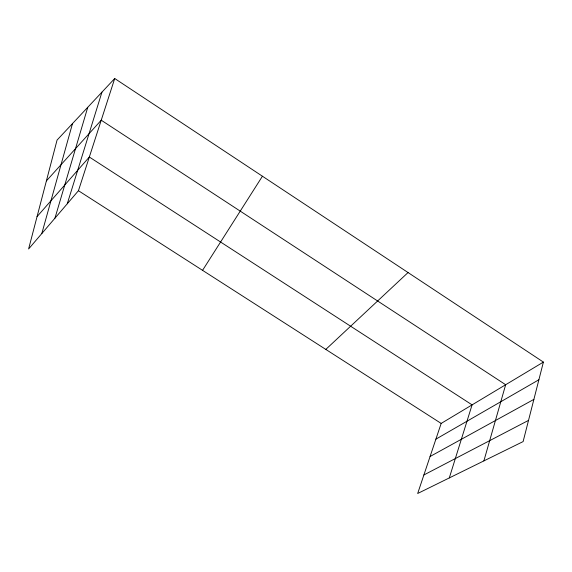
<?xml version="1.0" encoding="UTF-8"?>
<svg xmlns="http://www.w3.org/2000/svg" width="572" height="572" viewBox="0 0 572 572"><rect width="100%" height="100%" fill="white"/><g stroke="black" fill="none" stroke-linecap="round" stroke-linejoin="round"><path stroke-width="0.86" d="M543.4 362.09L523.115 441.584L417.674 493.493L441.169 423.423L543.4 362.09L114.715 78.507L57.064 140.076L28.6 248.992L78.443 190.712L114.715 78.507M41.806 233.548L72.494 123.595M483.891 460.896L505.662 384.727L101.23 120.206L46.389 180.909M54.948 218.182L87.745 107.314M67.281 203.761L101.945 92.142M449.292 477.927L472.086 404.869L89.332 157.028L37.058 216.616M202.559 270.341L262.434 176.226M325.811 349.413L408.05 272.551M435.893 439.153L538.888 379.765M430.072 456.506L533.883 399.385M423.881 474.974L528.528 420.384M78.443 190.712L441.169 423.423"/></g></svg>
